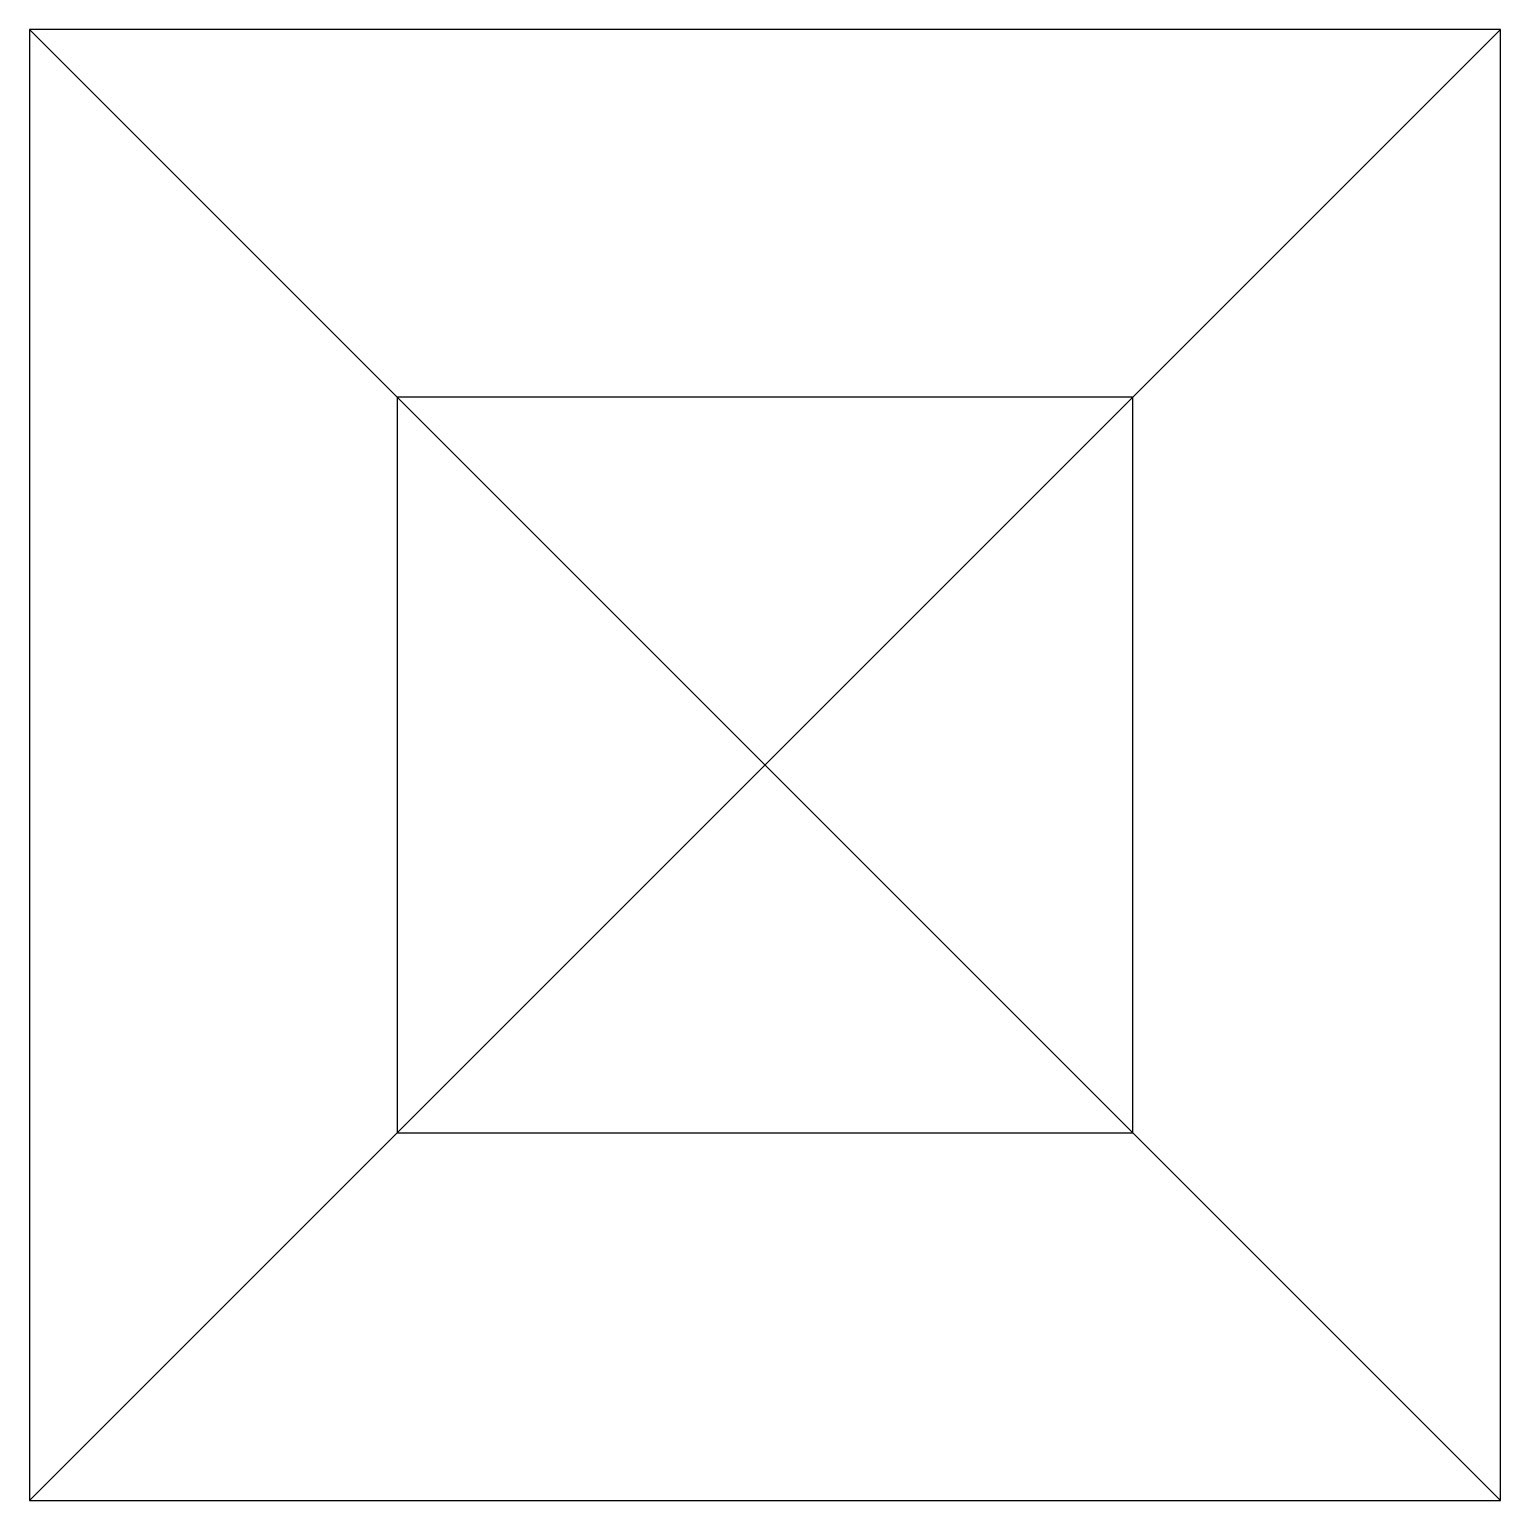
# Model space of a CAD drawing. Header units: millimetres. Extents: x -71 to -55, y -16 to 0.
import ezdxf

# ---------------------------------------------------------------- set-up
doc = ezdxf.new("R2010")
doc.units = ezdxf.units.MM
doc.layers.get('0').update_dxf_attribs({"linetype": 'CONTINUOUS'})

msp = doc.modelspace()

# ---------------------------------------------------------------- linework, layer by layer
for p, q in [((-55, -16), (-71, 0)), ((-55, 0), (-71, -16)), ((-55, 0), (-63, -8)), ((-63, -8), (-71, -16))]:
    msp.add_line(p, q)
for points in [[(-55, 0), (-71, 0), (-71, -16), (-55, -16)], [(-59, -4), (-67, -4), (-67, -12), (-59, -12)]]:
    msp.add_lwpolyline(points, close=True)

doc.saveas('drawing.dxf')
